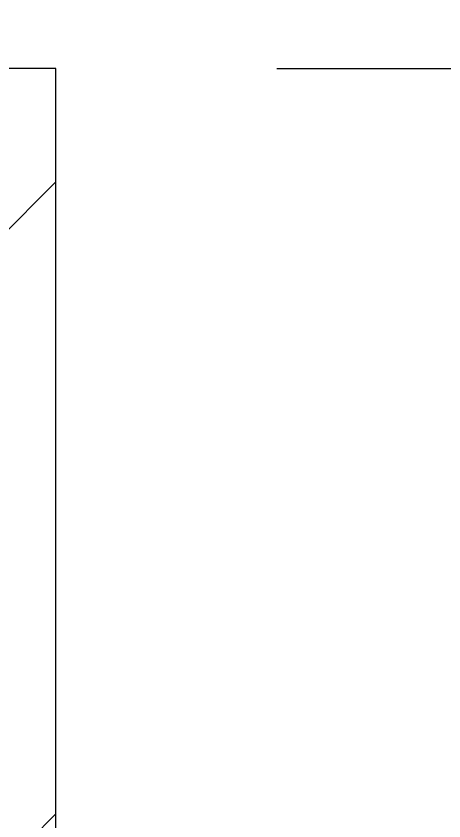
# Model space of a CAD drawing. Header units: millimetres. Extents: x -60946 to 138510, y -262288 to 24501.
# Drawn here: x -12919.8 to -12706.9, y 15855.8 to 16256.1 of the extents above; entities that cross this region are included whole.
import ezdxf

# ---------------------------------------------------------------- set-up
doc = ezdxf.new("R2010")
doc.units = ezdxf.units.MM
doc.layers.add('Размеры', color=7, linetype='Continuous', lineweight=9)
doc.layers.add('Стены внутренние', color=7, linetype='Continuous', lineweight=18)
doc.styles.add('GOST Common_3', font='', dxfattribs={"width": 0.9, "height": 200})
doc.styles.get('GOST Common_3').set_extended_font_data('GOST Common')
doc.dimstyles.new('ADSK_Основной_2_0', dxfattribs={"dimscale": 304.8, "dimtxt": 201.142999, "dimasz": 0.463911, "dimexe": 0.328084, "dimexo": 0.328084, "dimgap": 0.164042, "dimtad": 1, "dimdec": 3, "dimrnd": 0.001, "dimdsep": 46, "dimtxsty": 'GOST Common_3', "dimblk1": 'OBLIQUE', "dimblk2": 'OBLIQUE', "dimsah": 1, "dimcen": 0.09, "dimdle": 0.328084, "dimazin": 2, "dimtfac": 1, "dimtdec": 4, "dimtix": 1, "dimtmove": 0, "dimatfit": 3, "dimfxl": 1, "dimtvp": 1, "dimtolj": 1, "dimtzin": 0, "dimlwd": 20, "dimlwe": 20, "dimarcsym": 2})

# ---------------------------------------------------------------- blocks, each defined once
blk = doc.blocks.new('_Oblique')
at = {"color": 0, "linetype": 'ByBlock', "lineweight": -2}
blk.add_line((-0.5, -0.5), (0.5, 0.5), dxfattribs=at)
blk = doc.blocks.new('DIMBLOCK58-Кладочный план подвала')
at = {"layer": 'Defpoints', "color": 0, "transparency": 16777216}
for p in [(-12890, 16229.97), (-12338.83, 16229.97), (-12890, 14354.97)]:
    blk.add_point(p, dxfattribs=at)
at = {"layer": 'Размеры', "color": 0, "lineweight": 20, "transparency": 16777216}
for p, q in [((-12338.83, 14254.97), (-12338.83, 16329.97)), ((-12790, 16229.97), (-12238.83, 16229.97)), ((-12790, 14354.97), (-12238.83, 14354.97))]:
    blk.add_line(p, q, dxfattribs=at)
at = {"layer": 'Размеры', "color": 0, "lineweight": 20, "transparency": 16777216, "xscale": 141.4, "yscale": 141.4, "zscale": 141.4}
for p, rotation in [((-12338.83, 16229.97), 90), ((-12338.83, 14354.97), 270)]:
    blk.add_blockref('_Oblique', p, dxfattribs=dict(at, rotation=rotation))
at = {"layer": 'Размеры', "color": 0, "lineweight": 9, "transparency": 16777216, "insert": (-12488.83, 15292.47), "char_height": 200, "width": 560.473, "attachment_point": 5, "rotation": 90, "style": 'GOST Common_3'}
blk.add_mtext('\\A1;1875', dxfattribs=at)
blk = doc.blocks.new('DIMBLOCK59-Кладочный план подвала')
at = {"layer": 'Defpoints', "color": 0, "transparency": 16777216}
for p in [(-12890, 17779.97), (-12338.83, 17779.97), (-12890, 16229.97)]:
    blk.add_point(p, dxfattribs=at)
at = {"layer": 'Размеры', "color": 0, "lineweight": 20, "transparency": 16777216}
for p, q in [((-12338.83, 16129.97), (-12338.83, 17879.97)), ((-12790, 17779.97), (-12238.83, 17779.97)), ((-12790, 16229.97), (-12238.83, 16229.97))]:
    blk.add_line(p, q, dxfattribs=at)
at = {"layer": 'Размеры', "color": 0, "lineweight": 20, "transparency": 16777216, "xscale": 141.4, "yscale": 141.4, "zscale": 141.4}
for p, rotation in [((-12338.83, 17779.97), 90), ((-12338.83, 16229.97), 270)]:
    blk.add_blockref('_Oblique', p, dxfattribs=dict(at, rotation=rotation))
at = {"layer": 'Размеры', "color": 0, "lineweight": 9, "transparency": 16777216, "insert": (-12488.83, 17004.97), "char_height": 200, "width": 560.473, "attachment_point": 5, "rotation": 90, "style": 'GOST Common_3'}
blk.add_mtext('\\A1;1550', dxfattribs=at)

msp = doc.modelspace()

# ---------------------------------------------------------------- hatches: boundary and pattern name
at = {"layer": 'Стены внутренние', "lineweight": 9}
h = msp.add_hatch(dxfattribs=at)
h.set_pattern_fill('FP_2', color=256, style=0, pattern_type=2)
h.set_pattern_definition([(45, (0, 0), (-235.7317, 235.7317), []), (45, (157.15, 0), (-235.7317, 235.7317), [])])
h.paths.add_polyline_path([(-13020, 14804.969), (-12900, 14804.969), (-12900, 16229.969), (-13020, 16229.969), (-13020, 15315.6419)])
h.paths.add_polyline_path([(-13020, 17779.969), (-12900, 17779.969), (-12900, 19104.969), (-13020, 19104.969), (-13020, 17929.969)])
h.paths.add_polyline_path([(-12900, 20154.969), (-12900, 23754.969), (-13020, 23754.969), (-13020, 20154.969)])

# ---------------------------------------------------------------- linework, layer by layer
at = {"layer": 'Стены внутренние', "lineweight": 5}
for p, q in [((-12900, 16229.969), (-13020, 16229.969)), ((-12900, 14804.969), (-12900, 16229.969))]:
    msp.add_line(p, q, dxfattribs=at)

# ---------------------------------------------------------------- dimensions: what is measured, and where the dimension line sits
at = {"layer": 'Размеры', "lineweight": 9}
for base, p1, p2, override, picture, middle in [((-12338.8346, 17779.969), (-12890, 16229.969), (-12890, 17779.969), {"dimpost": '<>', "dimfxl": 1550}, 'DIMBLOCK59-Кладочный план подвала', (-12488.8346, 17004.969)), ((-12338.8346, 16229.969), (-12890, 14354.969), (-12890, 16229.969), {"dimpost": '<>', "dimfxl": 1875}, 'DIMBLOCK58-Кладочный план подвала', (-12488.8346, 15292.469))]:
    dim = msp.add_linear_dim(base=base, p1=p1, p2=p2, angle=90, dimstyle='ADSK_Основной_2_0', override=override, dxfattribs=at)
    dim.commit()
    dim.dimension.update_dxf_attribs({"geometry": picture, "text_midpoint": middle})

doc.saveas('drawing.dxf')
